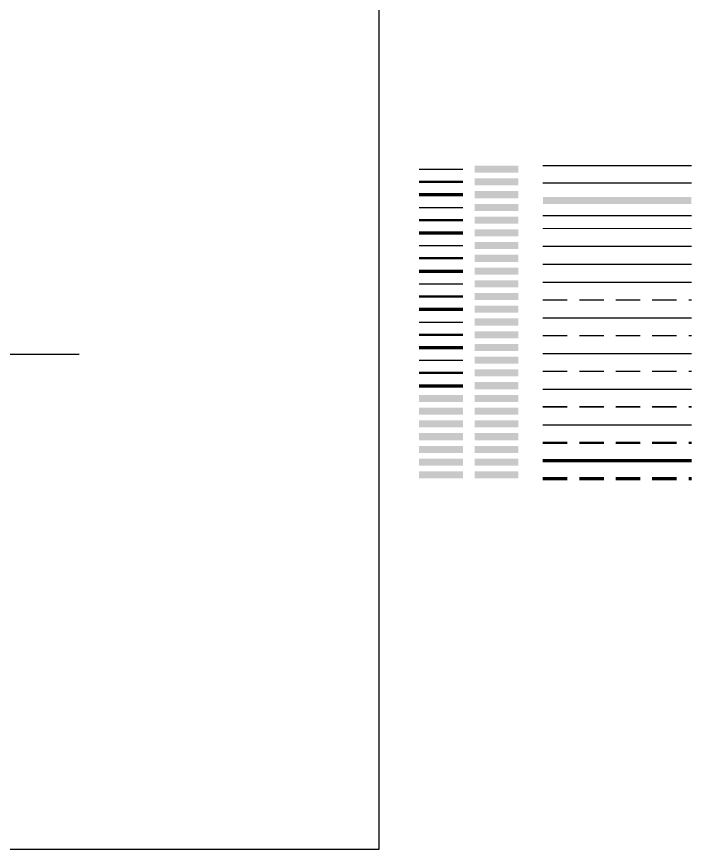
# Model space of a CAD drawing. Extents: x -427 to 62994, y 410 to 109394.
# Drawn here: x -100.8 to -56.7, y 578.1 to 632.6 of the extents above; entities that cross this region are included whole.
import ezdxf

# ---------------------------------------------------------------- set-up
doc = ezdxf.new("R2010")
doc.units = 0
doc.header["$MEASUREMENT"] = 0
doc.linetypes.add('NASCOSTA', pattern=[9.525, 6.35, -3.175])
for name, color, linetype in [('colore roccia', 35, 'Continuous'), ('DIME', 6, 'Continuous'), ('LIN010CO', 2, 'Continuous'), ('LIN010TR', 2, 'NASCOSTA'), ('LIN018CO', 6, 'Continuous'), ('LIN018TR', 6, 'NASCOSTA'), ('LIN025CO', 7, 'Continuous'), ('LIN025TR', 7, 'NASCOSTA'), ('LIN035CO', 1, 'Continuous'), ('LIN050CO', 3, 'Continuous'), ('TRATTCOLO-1', 11, 'Continuous'), ('TRATTCOLO-10', 81, 'Continuous'), ('TRATTCOLO-11', 91, 'Continuous'), ('TRATTCOLO-12', 101, 'Continuous'), ('TRATTCOLO-13', 111, 'Continuous'), ('TRATTCOLO-14', 121, 'Continuous'), ('TRATTCOLO-15', 131, 'Continuous'), ('TRATTCOLO-16', 141, 'Continuous'), ('TRATTCOLO-17', 151, 'Continuous'), ('TRATTCOLO-18', 161, 'Continuous'), ('TRATTCOLO-19', 171, 'Continuous'), ('TRATTCOLO-2', 21, 'Continuous'), ('TRATTCOLO-20', 181, 'Continuous'), ('TRATTCOLO-21', 191, 'Continuous'), ('TRATTCOLO-22', 201, 'Continuous'), ('TRATTCOLO-23', 211, 'Continuous'), ('TRATTCOLO-24', 221, 'Continuous'), ('TRATTCOLO-25', 231, 'Continuous'), ('TRATTCOLO-26', 241, 'Continuous'), ('TRATTCOLO-27', 250, 'Continuous'), ('TRATTCOLO-28', 251, 'Continuous'), ('TRATTCOLO-29', 252, 'Continuous'), ('TRATTCOLO-3', 31, 'Continuous'), ('TRATTCOLO-30', 253, 'Continuous'), ('TRATTCOLO-31', 254, 'Continuous'), ('TRATTCOLO-32', 255, 'Continuous'), ('TRATTCOLO-4', 41, 'Continuous'), ('TRATTCOLO-5', 40, 'Continuous'), ('TRATTCOLO-6', 44, 'Continuous'), ('TRATTCOLO-7', 51, 'Continuous'), ('TRATTCOLO-8', 61, 'Continuous'), ('TRATTCOLO-9', 71, 'Continuous')]:
    doc.layers.add(name, color=color, linetype=linetype)
for name, color, linetype, lineweight in [('curve_liv_principali', 7, 'Continuous', 25), ('curve_liv_secondarie', 2, 'Continuous', 9), ('LIN035TR', 1, 'NASCOSTA', 35), ('LIN050TR', 3, 'NASCOSTA', 50), ('LIN070CO', 4, 'Continuous', 70), ('LIN070TR', 4, 'NASCOSTA', 70), ('LINCOLO-BLU-025', 150, 'Continuous', 25), ('LINCOLO-BLU-050', 152, 'Continuous', 50), ('LINCOLO-BLU-070', 160, 'Continuous', 70), ('LINCOLO-CIANO-025', 130, 'Continuous', 25), ('LINCOLO-CIANO-050', 132, 'Continuous', 50), ('LINCOLO-CIANO-070', 142, 'Continuous', 70), ('LINCOLO-MAGE-025', 210, 'Continuous', 25), ('LINCOLO-MAGE-050', 220, 'Continuous', 50), ('LINCOLO-MAGE-070', 230, 'Continuous', 70), ('LINCOLO-ORANGE-025', 29, 'Continuous', 25), ('LINCOLO-ORANGE-050', 32, 'Continuous', 50), ('LINCOLO-ORANGE-070', 33, 'Continuous', 70), ('LINCOLO-ROSSO-025', 10, 'Continuous', 25), ('LINCOLO-ROSSO-050', 20, 'Continuous', 50), ('LINCOLO-ROSSO-070', 30, 'Continuous', 70), ('LINCOLO-VERDE-025', 80, 'Continuous', 25), ('LINCOLO-VERDE-050', 90, 'Continuous', 50), ('LINCOLO-VERDE-070', 100, 'Continuous', 70)]:
    doc.layers.add(name, color=color, linetype=linetype, lineweight=lineweight)
doc.layers.add('no_plot', color=5, linetype='Continuous', plot=False)
doc.linetypes.add('INTERRUPTION', pattern='A,0.5,-0.1,["V",Standard,S=0.1,R=0,X=-0.1,Y=-0.1],0', length=0.6)
doc.linetypes.add('ROCK', pattern='A,0.25,-0.18,["<",Standard,S=0.18,R=90,X=0,Y=-0.09],0,["-",Standard,S=0.18,R=45,X=-0.111213,Y=-0.238491],0.25', length=0.68)

msp = doc.modelspace()

# ---------------------------------------------------------------- hatches: boundary and pattern name
at = {"layer": 'colore roccia'}
h = msp.add_hatch(color=256, dxfattribs=at)
h.dxf.hatch_style = 1
h.paths.add_polyline_path([(-56.691, 620.764), (-66.39, 620.764), (-66.39, 620.302), (-63.523, 620.302), (-56.691, 620.302)])
at = {"layer": 'TRATTCOLO-1'}
msp.add_hatch(color=256, dxfattribs=at).paths.add_polyline_path([(-74.489, 607.362), (-71.622, 607.362), (-71.622, 607.824), (-74.489, 607.824)])
at = {"layer": 'TRATTCOLO-10'}
msp.add_hatch(color=256, dxfattribs=at).paths.add_polyline_path([(-67.993, 620.686), (-67.993, 621.148), (-70.859, 621.148), (-70.859, 620.686)])
at = {"layer": 'TRATTCOLO-11'}
msp.add_hatch(color=256, dxfattribs=at).paths.add_polyline_path([(-67.993, 619.853), (-67.993, 620.315), (-70.859, 620.315), (-70.859, 619.853)])
at = {"layer": 'TRATTCOLO-12'}
msp.add_hatch(color=256, dxfattribs=at).paths.add_polyline_path([(-67.993, 619.02), (-67.993, 619.482), (-70.859, 619.482), (-70.859, 619.02)])
at = {"layer": 'TRATTCOLO-13'}
msp.add_hatch(color=256, dxfattribs=at).paths.add_polyline_path([(-70.859, 618.187), (-67.993, 618.187), (-67.993, 618.65), (-70.859, 618.65)])
at = {"layer": 'TRATTCOLO-14'}
msp.add_hatch(color=256, dxfattribs=at).paths.add_polyline_path([(-67.993, 617.355), (-67.993, 617.817), (-70.859, 617.817), (-70.859, 617.355)])
at = {"layer": 'TRATTCOLO-15'}
msp.add_hatch(color=256, dxfattribs=at).paths.add_polyline_path([(-70.859, 616.522), (-67.993, 616.522), (-67.993, 616.984), (-70.859, 616.984)])
at = {"layer": 'TRATTCOLO-16'}
msp.add_hatch(color=256, dxfattribs=at).paths.add_polyline_path([(-70.859, 615.689), (-67.993, 615.689), (-67.993, 616.151), (-70.859, 616.151)])
at = {"layer": 'TRATTCOLO-17'}
msp.add_hatch(color=256, dxfattribs=at).paths.add_polyline_path([(-67.993, 614.856), (-67.993, 615.319), (-70.859, 615.319), (-70.859, 614.856)])
at = {"layer": 'TRATTCOLO-18'}
msp.add_hatch(color=256, dxfattribs=at).paths.add_polyline_path([(-67.993, 614.024), (-67.993, 614.486), (-70.859, 614.486), (-70.859, 614.024)])
at = {"layer": 'TRATTCOLO-19'}
msp.add_hatch(color=256, dxfattribs=at).paths.add_polyline_path([(-70.859, 613.653), (-70.859, 613.191), (-67.993, 613.191), (-67.993, 613.653)])
at = {"layer": 'TRATTCOLO-2'}
msp.add_hatch(color=256, dxfattribs=at).paths.add_polyline_path([(-71.622, 606.529), (-71.622, 606.991), (-74.489, 606.991), (-74.489, 606.529)])
at = {"layer": 'TRATTCOLO-20'}
msp.add_hatch(color=256, dxfattribs=at).paths.add_polyline_path([(-67.993, 612.358), (-67.993, 612.82), (-70.859, 612.82), (-70.859, 612.358)])
at = {"layer": 'TRATTCOLO-21'}
msp.add_hatch(color=256, dxfattribs=at).paths.add_polyline_path([(-70.859, 611.988), (-70.859, 611.525), (-67.993, 611.525), (-67.993, 611.988)])
at = {"layer": 'TRATTCOLO-22'}
msp.add_hatch(color=256, dxfattribs=at).paths.add_polyline_path([(-70.859, 610.693), (-67.993, 610.693), (-67.993, 611.155), (-70.859, 611.155)])
at = {"layer": 'TRATTCOLO-23'}
msp.add_hatch(color=256, dxfattribs=at).paths.add_polyline_path([(-67.993, 609.86), (-67.993, 610.322), (-70.859, 610.322), (-70.859, 609.86)])
at = {"layer": 'TRATTCOLO-24'}
msp.add_hatch(color=256, dxfattribs=at).paths.add_polyline_path([(-67.993, 609.027), (-67.993, 609.489), (-70.859, 609.489), (-70.859, 609.027)])
at = {"layer": 'TRATTCOLO-25'}
msp.add_hatch(color=256, dxfattribs=at).paths.add_polyline_path([(-67.993, 608.194), (-67.993, 608.657), (-70.859, 608.657), (-70.859, 608.194)])
at = {"layer": 'TRATTCOLO-26'}
msp.add_hatch(color=256, dxfattribs=at).paths.add_polyline_path([(-67.993, 607.362), (-67.993, 607.824), (-70.859, 607.824), (-70.859, 607.362)])
at = {"layer": 'TRATTCOLO-27'}
msp.add_hatch(color=256, dxfattribs=at).paths.add_polyline_path([(-67.993, 606.529), (-67.993, 606.991), (-70.859, 606.991), (-70.859, 606.529)])
at = {"layer": 'TRATTCOLO-28'}
msp.add_hatch(color=256, dxfattribs=at).paths.add_polyline_path([(-70.859, 605.696), (-67.993, 605.696), (-67.993, 606.158), (-70.859, 606.158)])
at = {"layer": 'TRATTCOLO-29'}
msp.add_hatch(color=256, dxfattribs=at).paths.add_polyline_path([(-70.859, 605.326), (-70.859, 604.863), (-67.993, 604.863), (-67.993, 605.326)])
at = {"layer": 'TRATTCOLO-3'}
msp.add_hatch(color=256, dxfattribs=at).paths.add_polyline_path([(-71.622, 605.696), (-71.622, 606.158), (-74.489, 606.158), (-74.489, 605.696)])
at = {"layer": 'TRATTCOLO-30'}
msp.add_hatch(color=256, dxfattribs=at).paths.add_polyline_path([(-67.993, 604.031), (-67.993, 604.493), (-70.859, 604.493), (-70.859, 604.031)])
at = {"layer": 'TRATTCOLO-31'}
msp.add_hatch(color=256, dxfattribs=at).paths.add_polyline_path([(-67.993, 603.198), (-67.993, 603.66), (-70.859, 603.66), (-70.859, 603.198)])
at = {"layer": 'TRATTCOLO-32'}
msp.add_hatch(color=256, dxfattribs=at).paths.add_polyline_path([(-67.993, 602.365), (-67.993, 602.827), (-70.859, 602.827), (-70.859, 602.365)])
at = {"layer": 'TRATTCOLO-4'}
msp.add_hatch(color=256, dxfattribs=at).paths.add_polyline_path([(-74.489, 605.326), (-74.489, 604.863), (-71.622, 604.863), (-71.622, 605.326)])
at = {"layer": 'TRATTCOLO-5'}
msp.add_hatch(color=40, dxfattribs=at).paths.add_polyline_path([(-71.622, 604.031), (-71.622, 604.493), (-74.489, 604.493), (-74.489, 604.031)])
at = {"layer": 'TRATTCOLO-6'}
msp.add_hatch(color=44, dxfattribs=at).paths.add_polyline_path([(-74.489, 603.66), (-74.489, 603.198), (-71.622, 603.198), (-71.622, 603.66)])
at = {"layer": 'TRATTCOLO-7'}
msp.add_hatch(color=256, dxfattribs=at).paths.add_polyline_path([(-71.622, 602.365), (-71.622, 602.827), (-74.489, 602.827), (-74.489, 602.365)])
at = {"layer": 'TRATTCOLO-8'}
msp.add_hatch(color=256, dxfattribs=at).paths.add_polyline_path([(-67.993, 622.351), (-67.993, 622.813), (-70.859, 622.813), (-70.859, 622.351)])
at = {"layer": 'TRATTCOLO-9'}
msp.add_hatch(color=256, dxfattribs=at).paths.add_polyline_path([(-67.993, 621.518), (-67.993, 621.981), (-70.859, 621.981), (-70.859, 621.518)])

# ---------------------------------------------------------------- linework, layer by layer
at = {"layer": 'curve_liv_principali'}
msp.add_line((-66.39, 617.538), (-56.691, 617.538), dxfattribs=at)
at = {"layer": 'curve_liv_secondarie'}
msp.add_line((-66.39, 618.706), (-56.691, 618.706), dxfattribs=at)
at = {"layer": 'DIME'}
msp.add_line((-66.39, 616.371), (-56.691, 616.371), dxfattribs=at)
at = {"layer": 'LIN010CO'}
msp.add_line((-66.39, 615.204), (-56.691, 615.204), dxfattribs=at)
at = {"layer": 'LIN010TR', "ltscale": 0.25}
msp.add_line((-66.39, 614.037), (-56.691, 614.037), dxfattribs=at)
at = {"layer": 'LIN018CO'}
msp.add_line((-66.39, 612.87), (-56.691, 612.87), dxfattribs=at)
at = {"layer": 'LIN018TR', "linetype": 'INTERRUPTION', "ltscale": 2.5}
msp.add_line((-66.39, 622.813), (-56.691, 622.813), dxfattribs=at)
at = {"layer": 'LIN018TR', "ltscale": 0.25}
msp.add_line((-66.39, 611.703), (-56.691, 611.703), dxfattribs=at)
at = {"layer": 'LIN025CO'}
msp.add_line((-66.39, 610.535), (-56.691, 610.535), dxfattribs=at)
at = {"layer": 'LIN025TR', "ltscale": 0.25}
msp.add_line((-66.39, 609.368), (-56.691, 609.368), dxfattribs=at)
at = {"layer": 'LIN035CO'}
msp.add_line((-66.39, 608.201), (-56.691, 608.201), dxfattribs=at)
at = {"layer": 'LIN035TR', "ltscale": 0.25}
msp.add_line((-66.39, 607.034), (-56.691, 607.034), dxfattribs=at)
at = {"layer": 'LIN050CO', "linetype": 'ROCK', "ltscale": 2.5}
msp.add_line((-66.39, 621.688), (-56.691, 621.688), dxfattribs=at)
at = {"layer": 'LIN050CO'}
msp.add_line((-66.39, 605.867), (-56.691, 605.867), dxfattribs=at)
at = {"layer": 'LIN050TR', "ltscale": 0.25}
msp.add_line((-66.39, 604.699), (-56.691, 604.699), dxfattribs=at)
at = {"layer": 'LIN070CO'}
msp.add_line((-66.39, 603.532), (-56.691, 603.532), dxfattribs=at)
at = {"layer": 'LIN070TR', "ltscale": 0.25}
msp.add_line((-66.39, 602.365), (-56.691, 602.365), dxfattribs=at)
at = {"layer": 'LINCOLO-BLU-025'}
msp.add_line((-74.489, 612.589), (-71.622, 612.589), dxfattribs=at)
at = {"layer": 'LINCOLO-BLU-050'}
msp.add_line((-74.489, 611.757), (-71.622, 611.757), dxfattribs=at)
at = {"layer": 'LINCOLO-BLU-070'}
msp.add_line((-74.489, 610.924), (-71.622, 610.924), dxfattribs=at)
at = {"layer": 'LINCOLO-CIANO-025', "ltscale": 0.1}
msp.add_line((-74.489, 615.088), (-71.622, 615.088), dxfattribs=at)
at = {"layer": 'LINCOLO-CIANO-050'}
msp.add_line((-74.489, 614.255), (-71.622, 614.255), dxfattribs=at)
at = {"layer": 'LINCOLO-CIANO-070', "ltscale": 0.1}
msp.add_line((-74.489, 613.422), (-71.622, 613.422), dxfattribs=at)
at = {"layer": 'LINCOLO-MAGE-025'}
msp.add_line((-74.489, 610.091), (-71.622, 610.091), dxfattribs=at)
at = {"layer": 'LINCOLO-MAGE-050'}
msp.add_line((-74.489, 609.258), (-71.622, 609.258), dxfattribs=at)
at = {"layer": 'LINCOLO-MAGE-070'}
msp.add_line((-74.489, 608.426), (-71.622, 608.426), dxfattribs=at)
at = {"layer": 'LINCOLO-ORANGE-025', "ltscale": 0.1}
msp.add_line((-74.489, 620.084), (-71.622, 620.084), dxfattribs=at)
at = {"layer": 'LINCOLO-ORANGE-050'}
msp.add_line((-74.489, 619.251), (-71.622, 619.251), dxfattribs=at)
at = {"layer": 'LINCOLO-ORANGE-070', "ltscale": 0.1}
msp.add_line((-74.489, 618.419), (-71.622, 618.419), dxfattribs=at)
at = {"layer": 'LINCOLO-ROSSO-025'}
msp.add_line((-74.489, 622.582), (-71.622, 622.582), dxfattribs=at)
at = {"layer": 'LINCOLO-ROSSO-050'}
msp.add_line((-74.489, 621.75), (-71.622, 621.75), dxfattribs=at)
at = {"layer": 'LINCOLO-ROSSO-070'}
msp.add_line((-74.489, 620.917), (-71.622, 620.917), dxfattribs=at)
at = {"layer": 'LINCOLO-VERDE-025'}
msp.add_line((-74.489, 617.586), (-71.622, 617.586), dxfattribs=at)
at = {"layer": 'LINCOLO-VERDE-050', "ltscale": 0.1}
msp.add_line((-74.489, 616.753), (-71.622, 616.753), dxfattribs=at)
at = {"layer": 'LINCOLO-VERDE-070'}
msp.add_line((-74.489, 615.92), (-71.622, 615.92), dxfattribs=at)
at = {"layer": 'no_plot'}
msp.add_line((-66.39, 619.563), (-56.691, 619.563), dxfattribs=at)
at = {"layer": 'no_plot', "color": 4}
msp.add_line((-223.206, 610.479), (-96.712, 610.479), dxfattribs=at)
at = {"layer": 'no_plot', "color": 3}
msp.add_lwpolyline([(-77.123, 578.11), (-426.635, 578.11), (-426.635, 795.885), (-77.123, 795.885)], close=True, dxfattribs=at)

doc.saveas('drawing.dxf')
